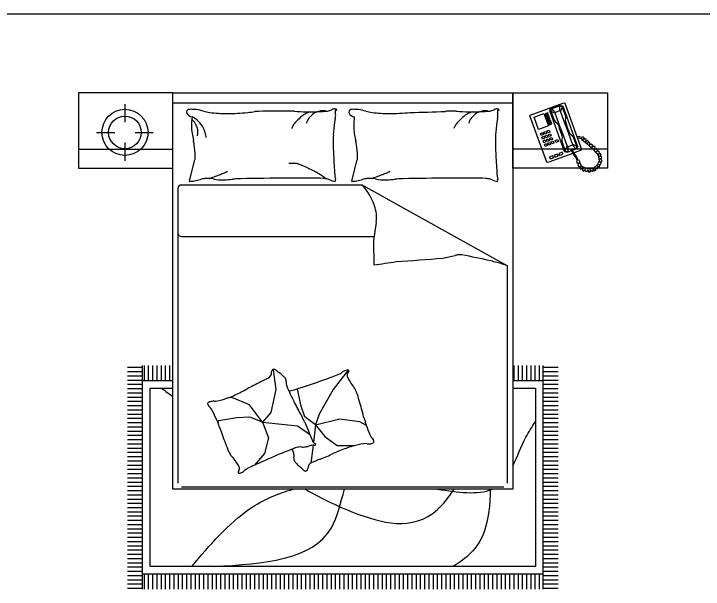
# Model space of a CAD drawing. Header units: millimetres. Extents: x 1787 to 68324, y 1435 to 30835.
# Drawn here: x 13195 to 16845, y 9828 to 12876 of the extents above; entities that cross this region are included whole.
import ezdxf

# ---------------------------------------------------------------- set-up
doc = ezdxf.new("R2010")
doc.units = ezdxf.units.MM
doc.layers.add('www.cad-blocks.net', color=7, linetype='Continuous')
doc.styles.add('DIM_FONT', font='SIMPLEX.shx', dxfattribs={"width": 0.8})

# ---------------------------------------------------------------- blocks, each defined once
blk = doc.blocks.new('A$C4F634EDD')
for p, q in [((0, 2.6295), (0, 2.2295)), ((0.5, 2.6295), (0, 2.6295)), ((0.5, 2.6295), (2.3, 2.6295)), ((0.5, 0.5295), (0.5, 2.6295)), ((0.5, 2.2295), (0.5, 2.6295)), ((2.3, 2.6295), (2.3, 0.5295)), ((2.3, 2.6295), (2.8, 2.6295)), ((2.3, 2.2295), (2.3, 2.6295)), ((2.8, 2.6295), (2.8, 2.2295)), ((0.2457, 2.5697), (0.2457, 2.4733)), ((0.5, 2.5771), (2.3, 2.5771)), ((2.392, 2.5115), (2.5692, 2.5765)), ((2.4985, 2.5445), (2.5516, 2.564)), ((2.5062, 2.5454), (2.5487, 2.561)), ((2.5483, 2.5347), (2.5487, 2.561)), ((2.5487, 2.561), (2.5571, 2.56)), ((2.5516, 2.564), (2.5637, 2.5584)), ((2.5571, 2.56), (2.5615, 2.5536)), ((2.5637, 2.5584), (2.6418, 2.3458)), ((2.5692, 2.5765), (2.574, 2.5743)), ((2.574, 2.5743), (2.6638, 2.3298)), ((2.412, 2.5007), (2.4634, 2.5196)), ((2.4634, 2.5196), (2.4875, 2.454)), ((2.4842, 2.5232), (2.47, 2.518)), ((2.4862, 2.5179), (2.4842, 2.5232)), ((2.4946, 2.5331), (2.4985, 2.5445)), ((2.5734, 2.3187), (2.4946, 2.5331)), ((2.5062, 2.5454), (2.5004, 2.5392)), ((2.5004, 2.5392), (2.5013, 2.5315)), ((2.5013, 2.5315), (2.5188, 2.4836)), ((2.5013, 2.5315), (2.5231, 2.5214)), ((2.5235, 2.5256), (2.5062, 2.5454)), ((2.5231, 2.5214), (2.5235, 2.5256)), ((2.5523, 2.4417), (2.5231, 2.5214)), ((2.5483, 2.5347), (2.5235, 2.5256)), ((2.5514, 2.5318), (2.5483, 2.5347)), ((2.5615, 2.5536), (2.5514, 2.5318)), ((2.5807, 2.4521), (2.5514, 2.5318)), ((2.5615, 2.5536), (2.5791, 2.5058)), ((2.3898, 2.5066), (2.392, 2.5115)), ((2.4795, 2.2621), (2.3898, 2.5066)), ((2.4361, 2.4352), (2.412, 2.5007)), ((2.47, 2.518), (2.472, 2.5127)), ((2.472, 2.5127), (2.4862, 2.5179)), ((2.4881, 2.5126), (2.4739, 2.5074)), ((2.4739, 2.5074), (2.4759, 2.502)), ((2.4759, 2.502), (2.4901, 2.5073)), ((2.492, 2.5019), (2.4778, 2.4967)), ((2.4778, 2.4967), (2.4798, 2.4914)), ((2.4798, 2.4914), (2.494, 2.4966)), ((2.4959, 2.4913), (2.4817, 2.4861)), ((2.4817, 2.4861), (2.4837, 2.4808)), ((2.4837, 2.4808), (2.4979, 2.486)), ((2.4901, 2.5073), (2.4881, 2.5126)), ((2.494, 2.4966), (2.492, 2.5019)), ((2.4979, 2.486), (2.4959, 2.4913)), ((2.5188, 2.4836), (2.5256, 2.4761)), ((2.5788, 2.4956), (2.5767, 2.4848)), ((2.5767, 2.4848), (2.5795, 2.4717)), ((2.5791, 2.5058), (2.5788, 2.4956)), ((2.4875, 2.454), (2.4361, 2.4352)), ((2.4998, 2.4807), (2.4856, 2.4755)), ((2.4856, 2.4755), (2.4876, 2.4702)), ((2.4876, 2.4702), (2.5018, 2.4754)), ((2.5037, 2.47), (2.4895, 2.4648)), ((2.4895, 2.4648), (2.4915, 2.4595)), ((2.4915, 2.4595), (2.5057, 2.4647)), ((2.5018, 2.4754), (2.4998, 2.4807)), ((2.5057, 2.4647), (2.5037, 2.47)), ((2.5256, 2.4761), (2.5342, 2.4692)), ((2.5342, 2.4692), (2.5405, 2.4574)), ((2.5405, 2.4574), (2.547, 2.4397)), ((2.5795, 2.4717), (2.586, 2.454)), ((2.5807, 2.4521), (2.6158, 2.3564)), ((2.5984, 2.4204), (2.586, 2.454)), ((0.0957, 2.4197), (0.192, 2.4197)), ((0.2994, 2.4197), (0.3957, 2.4197)), ((2.4457, 2.4146), (2.4563, 2.4185)), ((2.4496, 2.4039), (2.4457, 2.4146)), ((2.4563, 2.4185), (2.4602, 2.4078)), ((2.4634, 2.4211), (2.474, 2.425)), ((2.4673, 2.4104), (2.4634, 2.4211)), ((2.4779, 2.4143), (2.4673, 2.4104)), ((2.474, 2.425), (2.4779, 2.4143)), ((2.4811, 2.4276), (2.4917, 2.4315)), ((2.485, 2.4169), (2.4811, 2.4276)), ((2.4956, 2.4208), (2.485, 2.4169)), ((2.4883, 2.4081), (2.4989, 2.412)), ((2.4917, 2.4315), (2.4956, 2.4208)), ((2.4989, 2.412), (2.5028, 2.4014)), ((2.5594, 2.4061), (2.547, 2.4397)), ((2.5523, 2.4417), (2.5875, 2.346)), ((2.6047, 2.4086), (2.5984, 2.4204)), ((2.4602, 2.4078), (2.4496, 2.4039)), ((2.4528, 2.3951), (2.4635, 2.399)), ((2.4567, 2.3844), (2.4528, 2.3951)), ((2.4674, 2.3883), (2.4567, 2.3844)), ((2.46, 2.3756), (2.4706, 2.3795)), ((2.4639, 2.365), (2.46, 2.3756)), ((2.4635, 2.399), (2.4674, 2.3883)), ((2.4706, 2.4016), (2.4812, 2.4055)), ((2.4745, 2.3909), (2.4706, 2.4016)), ((2.4706, 2.3795), (2.4745, 2.3689)), ((2.4851, 2.3949), (2.4745, 2.3909)), ((2.4777, 2.3821), (2.4883, 2.386)), ((2.4816, 2.3715), (2.4777, 2.3821)), ((2.4812, 2.4055), (2.4851, 2.3949)), ((2.4922, 2.3754), (2.4816, 2.3715)), ((2.4922, 2.3975), (2.4883, 2.4081)), ((2.4883, 2.386), (2.4922, 2.3754)), ((2.5028, 2.4014), (2.4922, 2.3975)), ((2.4954, 2.3886), (2.5061, 2.3925)), ((2.4993, 2.378), (2.4954, 2.3886)), ((2.51, 2.3819), (2.4993, 2.378)), ((2.5026, 2.3691), (2.5132, 2.373)), ((2.5061, 2.3925), (2.51, 2.3819)), ((2.5132, 2.373), (2.5171, 2.3624)), ((2.5238, 2.3769), (2.538, 2.3821)), ((2.5277, 2.3663), (2.5238, 2.3769)), ((2.538, 2.3821), (2.5419, 2.3715)), ((2.5622, 2.393), (2.5594, 2.4061)), ((2.5598, 2.372), (2.5601, 2.3822)), ((2.5601, 2.3822), (2.5622, 2.393)), ((2.6133, 2.4017), (2.6047, 2.4086)), ((2.6201, 2.3941), (2.6133, 2.4017)), ((2.6376, 2.3463), (2.6201, 2.3941)), ((2.6499, 2.3979), (2.6397, 2.3953)), ((2.6417, 2.39), (2.6488, 2.391)), ((2.6488, 2.391), (2.6538, 2.3895)), ((2.6551, 2.397), (2.6499, 2.3979)), ((2.6538, 2.3895), (2.6596, 2.388)), ((2.6627, 2.392), (2.6551, 2.397)), ((2.6596, 2.388), (2.6626, 2.3867)), ((2.6626, 2.3867), (2.6662, 2.388)), ((2.6692, 2.394), (2.6627, 2.392)), ((2.6662, 2.388), (2.6632, 2.3828)), ((2.6632, 2.3828), (2.6736, 2.3744)), ((2.6736, 2.3944), (2.6692, 2.394)), ((2.6765, 2.391), (2.6736, 2.3944)), ((2.6736, 2.3744), (2.6922, 2.3593)), ((2.6742, 2.3795), (2.6765, 2.391)), ((2.6824, 2.3858), (2.6742, 2.3795)), ((2.6873, 2.3815), (2.6824, 2.3858)), ((2.6853, 2.369), (2.6873, 2.3815)), ((2.6946, 2.376), (2.6853, 2.369)), ((2.6995, 2.3713), (2.6946, 2.376)), ((0.2457, 2.366), (0.2457, 2.2697)), ((2.4745, 2.3689), (2.4639, 2.365)), ((2.4672, 2.3561), (2.4778, 2.36)), ((2.4711, 2.3455), (2.4672, 2.3561)), ((2.4817, 2.3494), (2.4711, 2.3455)), ((2.4778, 2.36), (2.4817, 2.3494)), ((2.4849, 2.3626), (2.4955, 2.3665)), ((2.4888, 2.352), (2.4849, 2.3626)), ((2.4994, 2.3559), (2.4888, 2.352)), ((2.4955, 2.3665), (2.4994, 2.3559)), ((2.5065, 2.3585), (2.5026, 2.3691)), ((2.5171, 2.3624), (2.5065, 2.3585)), ((2.5419, 2.3715), (2.5277, 2.3663)), ((2.5774, 2.3242), (2.5598, 2.372)), ((2.5774, 2.3242), (2.5875, 2.346)), ((2.5875, 2.346), (2.5905, 2.3431)), ((2.5905, 2.3431), (2.5901, 2.3168)), ((2.6154, 2.3522), (2.5905, 2.3431)), ((2.6158, 2.3564), (2.6154, 2.3522)), ((2.6154, 2.3522), (2.6327, 2.3324)), ((2.6376, 2.3463), (2.6158, 2.3564)), ((2.6327, 2.3324), (2.6385, 2.3386)), ((2.6418, 2.3458), (2.6369, 2.332)), ((2.6385, 2.3386), (2.6376, 2.3463)), ((2.6922, 2.3593), (2.7051, 2.3473)), ((2.695, 2.3603), (2.6995, 2.3713)), ((2.7031, 2.3682), (2.695, 2.3603)), ((2.7096, 2.3616), (2.7031, 2.3682)), ((2.7051, 2.3473), (2.7079, 2.3475)), ((2.7062, 2.351), (2.7096, 2.3616)), ((2.7147, 2.3578), (2.7062, 2.351)), ((2.7079, 2.3475), (2.7079, 2.3443)), ((2.7079, 2.3443), (2.727, 2.3277)), ((2.7214, 2.3517), (2.7147, 2.3578)), ((2.7196, 2.34), (2.7214, 2.3517)), ((2.7286, 2.3466), (2.7196, 2.34)), ((2.7346, 2.3423), (2.7286, 2.3466)), ((2.732, 2.3295), (2.7346, 2.3423)), ((0, 2.3301), (0.5, 2.3301)), ((2.8, 2.3301), (2.3, 2.3301)), ((2.6172, 2.3086), (2.4844, 2.2599)), ((2.5362, 2.305), (2.5185, 2.2985)), ((2.5401, 2.2944), (2.5362, 2.305)), ((2.561, 2.3141), (2.5433, 2.3076)), ((2.5433, 2.3076), (2.5472, 2.297)), ((2.5472, 2.297), (2.5649, 2.3035)), ((2.5649, 2.3035), (2.561, 2.3141)), ((2.5855, 2.3131), (2.5734, 2.3187)), ((2.5818, 2.3178), (2.5774, 2.3242)), ((2.5901, 2.3168), (2.5818, 2.3178)), ((2.6104, 2.3222), (2.5855, 2.3131)), ((2.5901, 2.3168), (2.6097, 2.324)), ((2.613, 2.3312), (2.6077, 2.3293)), ((2.6077, 2.3293), (2.6135, 2.3141)), ((2.6192, 2.3174), (2.613, 2.3312)), ((2.6135, 2.3141), (2.6244, 2.2977)), ((2.6153, 2.3261), (2.6327, 2.3324)), ((2.6369, 2.332), (2.6161, 2.3243)), ((2.626, 2.3069), (2.6192, 2.3174)), ((2.6616, 2.3249), (2.6234, 2.3109)), ((2.6365, 2.2916), (2.626, 2.3069)), ((2.6638, 2.3298), (2.6616, 2.3249)), ((2.727, 2.3277), (2.7512, 2.2983)), ((2.7423, 2.3345), (2.732, 2.3295)), ((2.7406, 2.3172), (2.7495, 2.325)), ((2.7519, 2.3218), (2.7406, 2.3172)), ((2.7495, 2.325), (2.7423, 2.3345)), ((2.7575, 2.3144), (2.7519, 2.3218)), ((2.7526, 2.3045), (2.7575, 2.3144)), ((2.7622, 2.308), (2.7526, 2.3045)), ((2.7574, 2.2924), (2.7673, 2.2997)), ((2.7673, 2.2997), (2.7622, 2.308)), ((0.5953, 2.1912), (0.616, 2.2738)), ((1.4546, 2.1912), (1.4752, 2.2738)), ((2.5114, 2.2959), (2.4936, 2.2894)), ((2.4936, 2.2894), (2.4976, 2.2788)), ((2.4976, 2.2788), (2.5153, 2.2853)), ((2.5153, 2.2853), (2.5114, 2.2959)), ((2.5185, 2.2985), (2.5224, 2.2879)), ((2.5224, 2.2879), (2.5401, 2.2944)), ((2.6244, 2.2977), (2.6349, 2.2825)), ((2.6349, 2.2825), (2.638, 2.273)), ((2.6407, 2.2834), (2.6365, 2.2916)), ((2.6399, 2.2712), (2.6374, 2.2659)), ((2.6374, 2.2659), (2.6398, 2.257)), ((2.638, 2.273), (2.6399, 2.2712)), ((2.6438, 2.2739), (2.6407, 2.2834)), ((2.6519, 2.2716), (2.6438, 2.2739)), ((2.6535, 2.2628), (2.6519, 2.2716)), ((2.756, 2.2695), (2.7459, 2.2483)), ((2.7512, 2.2983), (2.756, 2.2695)), ((2.7687, 2.2905), (2.7574, 2.2924)), ((2.7587, 2.279), (2.7699, 2.2828)), ((2.7708, 2.2725), (2.7587, 2.279)), ((2.759, 2.2637), (2.7706, 2.2643)), ((2.7676, 2.2559), (2.759, 2.2637)), ((2.7699, 2.2828), (2.7687, 2.2905)), ((2.7706, 2.2643), (2.7708, 2.2725)), ((0, 2.2295), (0.5, 2.2295)), ((2.8, 2.2295), (2.3, 2.2295)), ((2.4844, 2.2599), (2.4795, 2.2621)), ((2.6398, 2.257), (2.6509, 2.259)), ((2.6509, 2.259), (2.6431, 2.2492)), ((2.6431, 2.2492), (2.6473, 2.2398)), ((2.6473, 2.2398), (2.6592, 2.2429)), ((2.6592, 2.2429), (2.6521, 2.2314)), ((2.6521, 2.2314), (2.6598, 2.2248)), ((2.6636, 2.2409), (2.6535, 2.2628)), ((2.6598, 2.2248), (2.6697, 2.2309)), ((2.6836, 2.2287), (2.6636, 2.2409)), ((2.6697, 2.2309), (2.6684, 2.219)), ((2.7063, 2.2256), (2.6836, 2.2287)), ((2.7284, 2.2317), (2.7063, 2.2256)), ((2.7459, 2.2483), (2.7284, 2.2317)), ((2.7386, 2.2208), (2.7354, 2.2306)), ((2.7354, 2.2306), (2.7462, 2.2264)), ((2.7509, 2.2314), (2.7459, 2.2418)), ((2.7459, 2.2418), (2.7568, 2.2352)), ((2.7462, 2.2264), (2.7509, 2.2314)), ((2.7529, 2.2505), (2.7645, 2.2498)), ((2.7607, 2.2424), (2.7529, 2.2505)), ((2.7568, 2.2352), (2.7607, 2.2424)), ((2.7645, 2.2498), (2.7676, 2.2559)), ((0.5878, 2.1612), (0.5953, 2.1912)), ((1.4471, 2.1612), (1.4546, 2.1912)), ((2.6684, 2.219), (2.6761, 2.2145)), ((2.6761, 2.2145), (2.6821, 2.2237)), ((2.6821, 2.2237), (2.6843, 2.2135)), ((2.6843, 2.2135), (2.6927, 2.2117)), ((2.6927, 2.2117), (2.6986, 2.222)), ((2.6986, 2.222), (2.7019, 2.2098)), ((2.7019, 2.2098), (2.7102, 2.2104)), ((2.7102, 2.2104), (2.7113, 2.2218)), ((2.7113, 2.2218), (2.7192, 2.2137)), ((2.7192, 2.2137), (2.7255, 2.2152)), ((2.7255, 2.2152), (2.7242, 2.2265)), ((2.7242, 2.2265), (2.7324, 2.2165)), ((2.7324, 2.2165), (2.7386, 2.2208)), ((0.5258, 2.121), (0.5258, 0.5617)), ((1.5035, 2.141), (0.5458, 2.141)), ((1.5035, 2.141), (2.2716, 1.7136)), ((1.576, 1.9433), (1.5624, 1.8479)), ((0.5458, 1.8684), (1.5653, 1.8684)), ((1.5624, 1.8479), (1.5641, 1.7178)), ((2.2716, 0.5617), (2.2716, 1.7136)), ((0.2586, 1.1753), (0.3386, 1.1753)), ((0.3386, 0), (0.3386, 1.1852)), ((0.3486, 1.1052), (0.3486, 1.1852)), ((0.3711, 1.1052), (0.3711, 1.1852)), ((0.3936, 1.1052), (0.3936, 1.1852)), ((0.4161, 1.1052), (0.4161, 1.1852)), ((0.4386, 1.1052), (0.4386, 1.1852)), ((0.4611, 1.1052), (0.4611, 1.1852)), ((0.4836, 1.1052), (0.4836, 1.1852)), ((2.3061, 1.1052), (2.3061, 1.1852)), ((2.3286, 1.1052), (2.3286, 1.1852)), ((2.3511, 1.1052), (2.3511, 1.1852)), ((2.3736, 1.1052), (2.3736, 1.1852)), ((2.3961, 1.1052), (2.3961, 1.1852)), ((2.4186, 1.1052), (2.4186, 1.1852)), ((2.4411, 1.1052), (2.4411, 1.1852)), ((2.4588, 1.1852), (2.4588, 0)), ((2.4588, 1.1753), (2.5388, 1.1753)), ((0.2586, 1.1528), (0.3386, 1.1528)), ((1.031, 1.1612), (1.0448, 1.0581)), ((1.4276, 1.1611), (1.3484, 1.0571)), ((2.4588, 1.1528), (2.5388, 1.1528)), ((0.2586, 1.1303), (0.3386, 1.1303)), ((0.2586, 1.1078), (0.3386, 1.1078)), ((0.3386, 1.1052), (0.5, 1.1052)), ((2.3, 1.1052), (2.4588, 1.1052)), ((2.4588, 1.1303), (2.5388, 1.1303)), ((2.4588, 1.1078), (2.5388, 1.1078)), ((0.2586, 1.0853), (0.3386, 1.0853)), ((0.2586, 1.0628), (0.3386, 1.0628)), ((0.3786, 1.0652), (0.5, 1.0652)), ((0.3786, 0.12), (0.3786, 1.0652)), ((1.1784, 0.9702), (1.1586, 1.0591)), ((2.3, 1.0652), (2.4188, 1.0652)), ((2.4188, 1.0652), (2.4188, 0.12)), ((2.4588, 1.0853), (2.5388, 1.0853)), ((2.4588, 1.0628), (2.5388, 1.0628)), ((0.2586, 1.0403), (0.3386, 1.0403)), ((1.0448, 1.0581), (1.019, 0.936)), ((1.3484, 1.0571), (1.2733, 0.9268)), ((2.4588, 1.0403), (2.5388, 1.0403)), ((0.2586, 1.0178), (0.3386, 1.0178)), ((0.2586, 0.9953), (0.3386, 0.9953)), ((0.8108, 1.0151), (0.7868, 1.0117)), ((0.9054, 0.9773), (0.8108, 1.0151)), ((2.4588, 1.0178), (2.5388, 1.0178)), ((2.4588, 0.9953), (2.5388, 0.9953)), ((0.2586, 0.9728), (0.3386, 0.9728)), ((0.2586, 0.9503), (0.3386, 0.9503)), ((0.9743, 0.8845), (0.9054, 0.9773)), ((1.1982, 0.9129), (1.1784, 0.9702)), ((2.4588, 0.9728), (2.5388, 0.9728)), ((2.4588, 0.9503), (2.5388, 0.9503)), ((0.2586, 0.9278), (0.3386, 0.9278)), ((1.019, 0.936), (0.9743, 0.8845)), ((1.2555, 0.8715), (1.1982, 0.9129)), ((1.2733, 0.9268), (1.2555, 0.8715)), ((2.4588, 0.9278), (2.5388, 0.9278)), ((0.2586, 0.9053), (0.3386, 0.9053)), ((0.2586, 0.8828), (0.3386, 0.8828)), ((0.7403, 0.8913), (0.737, 0.8849)), ((0.8384, 0.9085), (0.7403, 0.8913)), ((0.9072, 0.912), (0.8384, 0.9085)), ((0.9743, 0.8845), (0.9072, 0.912)), ((0.9743, 0.8845), (1.0052, 0.802)), ((0.9743, 0.8845), (1.16, 0.8656)), ((1.1973, 0.8853), (1.2203, 0.829)), ((1.2555, 0.8715), (1.384, 0.9031)), ((1.384, 0.9031), (1.4868, 0.8892)), ((1.4868, 0.8892), (1.5228, 0.8692)), ((2.4588, 0.9053), (2.5388, 0.9053)), ((2.4588, 0.8828), (2.5388, 0.8828)), ((0.2586, 0.8603), (0.3386, 0.8603)), ((1.16, 0.8656), (1.2099, 0.8295)), ((1.2555, 0.8715), (1.2437, 0.7773)), ((1.2555, 0.8715), (1.3049, 0.8082)), ((2.4588, 0.8603), (2.5388, 0.8603)), ((0.2586, 0.8378), (0.3386, 0.8378)), ((0.2586, 0.8153), (0.3386, 0.8153)), ((1.2099, 0.8295), (1.222, 0.8209)), ((1.2203, 0.829), (1.2381, 0.7855)), ((1.3049, 0.8082), (1.3701, 0.7608)), ((2.4588, 0.8378), (2.5388, 0.8378)), ((2.4588, 0.8153), (2.5388, 0.8153)), ((0.2586, 0.7928), (0.3386, 0.7928)), ((0.2586, 0.7703), (0.3386, 0.7703)), ((1.0052, 0.802), (0.9846, 0.7194)), ((2.4588, 0.7928), (2.5388, 0.7928)), ((2.4588, 0.7703), (2.5388, 0.7703)), ((0.2586, 0.7478), (0.3386, 0.7478)), ((1.2419, 0.7626), (1.23, 0.668)), ((1.3701, 0.7608), (1.463, 0.7608)), ((2.4588, 0.7478), (2.5388, 0.7478)), ((0.2586, 0.7253), (0.3386, 0.7253)), ((0.2586, 0.7028), (0.3386, 0.7028)), ((0.9846, 0.7194), (0.931, 0.6569)), ((2.4588, 0.7253), (2.5388, 0.7253)), ((2.4588, 0.7028), (2.5388, 0.7028)), ((0.2586, 0.6803), (0.3386, 0.6803)), ((0.2586, 0.6578), (0.3386, 0.6578)), ((2.4588, 0.6803), (2.5388, 0.6803)), ((2.4588, 0.6578), (2.5388, 0.6578)), ((0.2586, 0.6353), (0.3386, 0.6353)), ((2.4588, 0.6353), (2.5388, 0.6353)), ((0.2586, 0.6128), (0.3386, 0.6128)), ((0.2586, 0.5903), (0.3386, 0.5903)), ((2.4588, 0.6128), (2.5388, 0.6128)), ((2.4588, 0.5903), (2.5388, 0.5903)), ((0.2586, 0.5678), (0.3386, 0.5678)), ((2.4588, 0.5678), (2.5388, 0.5678)), ((0.2586, 0.5453), (0.3386, 0.5453)), ((0.2586, 0.5228), (0.3386, 0.5228)), ((2.3, 0.5295), (0.5, 0.5295)), ((0.5458, 0.5417), (2.2516, 0.5417)), ((2.4588, 0.5453), (2.5388, 0.5453)), ((2.4588, 0.5228), (2.5388, 0.5228)), ((0.2586, 0.5003), (0.3386, 0.5003)), ((0.2586, 0.4778), (0.3386, 0.4778)), ((2.4588, 0.5003), (2.5388, 0.5003)), ((2.4588, 0.4778), (2.5388, 0.4778)), ((0.2586, 0.4553), (0.3386, 0.4553)), ((2.4588, 0.4553), (2.5388, 0.4553)), ((0.2586, 0.4328), (0.3386, 0.4328)), ((0.2586, 0.4103), (0.3386, 0.4103)), ((2.4588, 0.4328), (2.5388, 0.4328)), ((2.4588, 0.4103), (2.5388, 0.4103)), ((0.2586, 0.3878), (0.3386, 0.3878)), ((0.2586, 0.3653), (0.3386, 0.3653)), ((2.4588, 0.3878), (2.5388, 0.3878)), ((2.4588, 0.3653), (2.5388, 0.3653)), ((0.2586, 0.3428), (0.3386, 0.3428)), ((2.4588, 0.3428), (2.5388, 0.3428)), ((0.2586, 0.3203), (0.3386, 0.3203)), ((0.2586, 0.2978), (0.3386, 0.2978)), ((2.4588, 0.3203), (2.5388, 0.3203)), ((2.4588, 0.2978), (2.5388, 0.2978)), ((0.2586, 0.2753), (0.3386, 0.2753)), ((2.4588, 0.2753), (2.5388, 0.2753)), ((0.2586, 0.2528), (0.3386, 0.2528)), ((0.2586, 0.2303), (0.3386, 0.2303)), ((2.4588, 0.2528), (2.5388, 0.2528)), ((2.4588, 0.2303), (2.5388, 0.2303)), ((0.2586, 0.2078), (0.3386, 0.2078)), ((0.2586, 0.1853), (0.3386, 0.1853)), ((2.4588, 0.2078), (2.5388, 0.2078)), ((2.4588, 0.1853), (2.5388, 0.1853)), ((0.2586, 0.1628), (0.3386, 0.1628)), ((2.4588, 0.1628), (2.5388, 0.1628)), ((0.2586, 0.1403), (0.3386, 0.1403)), ((0.2586, 0.1178), (0.3386, 0.1178)), ((2.4188, 0.12), (0.3786, 0.12)), ((2.4588, 0.1403), (2.5388, 0.1403)), ((2.4588, 0.1178), (2.5388, 0.1178)), ((0.2586, 0.0953), (0.3386, 0.0953)), ((2.4588, 0.08), (0.3386, 0.08)), ((0.3486, 0), (0.3486, 0.08)), ((0.3711, 0), (0.3711, 0.08)), ((0.3936, 0), (0.3936, 0.08)), ((0.4161, 0), (0.4161, 0.08)), ((0.4386, 0), (0.4386, 0.08)), ((0.4611, 0), (0.4611, 0.08)), ((0.4836, 0), (0.4836, 0.08)), ((0.5061, 0), (0.5061, 0.08)), ((0.5286, 0), (0.5286, 0.08)), ((0.5511, 0), (0.5511, 0.08)), ((0.5736, 0), (0.5736, 0.08)), ((0.5961, 0), (0.5961, 0.08)), ((0.6186, 0), (0.6186, 0.08)), ((0.6411, 0), (0.6411, 0.08)), ((0.6636, 0), (0.6636, 0.08)), ((0.6861, 0), (0.6861, 0.08)), ((0.7086, 0), (0.7086, 0.08)), ((0.7311, 0), (0.7311, 0.08)), ((0.7536, 0), (0.7536, 0.08)), ((0.7761, 0), (0.7761, 0.08)), ((0.7986, 0), (0.7986, 0.08)), ((0.8211, 0), (0.8211, 0.08)), ((0.8436, 0), (0.8436, 0.08)), ((0.8661, 0), (0.8661, 0.08)), ((0.8886, 0), (0.8886, 0.08)), ((0.9111, 0), (0.9111, 0.08)), ((0.9336, 0), (0.9336, 0.08)), ((0.9561, 0), (0.9561, 0.08)), ((0.9786, 0), (0.9786, 0.08)), ((1.0011, 0), (1.0011, 0.08)), ((1.0236, 0), (1.0236, 0.08)), ((1.0461, 0), (1.0461, 0.08)), ((1.0686, 0), (1.0686, 0.08)), ((1.0911, 0), (1.0911, 0.08)), ((1.1136, 0), (1.1136, 0.08)), ((1.1361, 0), (1.1361, 0.08)), ((1.1586, 0), (1.1586, 0.08)), ((1.1811, 0), (1.1811, 0.08)), ((1.2036, 0), (1.2036, 0.08)), ((1.2261, 0), (1.2261, 0.08)), ((1.2486, 0), (1.2486, 0.08)), ((1.2711, 0), (1.2711, 0.08)), ((1.2936, 0), (1.2936, 0.08)), ((1.3161, 0), (1.3161, 0.08)), ((1.3386, 0), (1.3386, 0.08)), ((1.3611, 0), (1.3611, 0.08)), ((1.3836, 0), (1.3836, 0.08)), ((1.4061, 0), (1.4061, 0.08)), ((1.4286, 0), (1.4286, 0.08)), ((1.4511, 0), (1.4511, 0.08)), ((1.4736, 0), (1.4736, 0.08)), ((1.4961, 0), (1.4961, 0.08)), ((1.5186, 0), (1.5186, 0.08)), ((1.5411, 0), (1.5411, 0.08)), ((1.5636, 0), (1.5636, 0.08)), ((1.5861, 0), (1.5861, 0.08)), ((1.6086, 0), (1.6086, 0.08)), ((1.6311, 0), (1.6311, 0.08)), ((1.6536, 0), (1.6536, 0.08)), ((1.6761, 0), (1.6761, 0.08)), ((1.6986, 0), (1.6986, 0.08)), ((1.7211, 0), (1.7211, 0.08)), ((1.7436, 0), (1.7436, 0.08)), ((1.7661, 0), (1.7661, 0.08)), ((1.7886, 0), (1.7886, 0.08)), ((1.8111, 0), (1.8111, 0.08)), ((1.8336, 0), (1.8336, 0.08)), ((1.8561, 0), (1.8561, 0.08)), ((1.8786, 0), (1.8786, 0.08)), ((1.9011, 0), (1.9011, 0.08)), ((1.9236, 0), (1.9236, 0.08)), ((1.9461, 0), (1.9461, 0.08)), ((1.9686, 0), (1.9686, 0.08)), ((1.9911, 0), (1.9911, 0.08)), ((2.0136, 0), (2.0136, 0.08)), ((2.0361, 0), (2.0361, 0.08)), ((2.0586, 0), (2.0586, 0.08)), ((2.0811, 0), (2.0811, 0.08)), ((2.1036, 0), (2.1036, 0.08)), ((2.1261, 0), (2.1261, 0.08)), ((2.1486, 0), (2.1486, 0.08)), ((2.1711, 0), (2.1711, 0.08)), ((2.1936, 0), (2.1936, 0.08)), ((2.2161, 0), (2.2161, 0.08)), ((2.2386, 0), (2.2386, 0.08)), ((2.2611, 0), (2.2611, 0.08)), ((2.2836, 0), (2.2836, 0.08)), ((2.3061, 0), (2.3061, 0.08)), ((2.3286, 0), (2.3286, 0.08)), ((2.3511, 0), (2.3511, 0.08)), ((2.3736, 0), (2.3736, 0.08)), ((2.3961, 0), (2.3961, 0.08)), ((2.4186, 0), (2.4186, 0.08)), ((2.4411, 0), (2.4411, 0.08)), ((2.4588, 0.0953), (2.5388, 0.0953)), ((0.2586, 0.0728), (0.3386, 0.0728)), ((0.2586, 0.0503), (0.3386, 0.0503)), ((2.4588, 0.0728), (2.5388, 0.0728)), ((2.4588, 0.0503), (2.5388, 0.0503)), ((0.2586, 0.0278), (0.3386, 0.0278)), ((0.2586, 0.0053), (0.3386, 0.0053)), ((2.4588, 0.0278), (2.5388, 0.0278)), ((2.4588, 0.0053), (2.5388, 0.0053))]:
    blk.add_line(p, q)
for radius in [0.1222, 0.0865]:
    blk.add_circle((0.2457, 2.4197), radius)
for centre, radius, start, end in [((0.5848, 2.5274), 0.0131, 101.2724, 206.5805), ((0.6036, 2.5368), 0.0342, 206.5805, 265.5998), ((0.5999, 2.4516), 0.0904, 90, 101.2724), ((0.5999, 2.3808), 0.1611, 81.5628, 90), ((0.5788, 2.2388), 0.3048, 74.256, 81.5628), ((0.7272, 2.7653), 0.2422, 254.256, 262.4531), ((0.7851, 3.2019), 0.6827, 262.4531, 270), ((0.7851, 3.5682), 1.049, 270, 276.0867), ((0.8402, 3.0514), 0.5293, 276.0867, 280.1899), ((1.1602, -8.1346), 10.6675, 90.30153, 91.21582), ((1.1169, 2.2433), 0.2897, 85.1982, 92.5386), ((1.2142, 3.4021), 0.8732, 265.1982, 269.4243), ((1.3082, 2.3102), 0.234, 110.8603, 117.2396), ((1.2204, 4.0232), 1.4943, 269.4243, 271.9079), ((1.2995, 2.4357), 0.0992, 105.9352, 126.0864), ((1.2429, 3.3501), 0.8208, 271.9079, 275.2592), ((1.2995, 2.4357), 0.0992, 85.7841, 105.9352), ((1.3132, 2.5864), 0.0539, 275.2592, 300.6513), ((1.3554, 2.5152), 0.0289, 85.6975, 120.6513), ((1.3556, 2.519), 0.0251, 68.2117, 85.6975), ((1.3739, 2.5288), 0.0156, 158.0096, 201.421), ((1.3634, 2.533), 0.00428, 78.1069, 158.0096), ((1.3288, 2.5111), 0.0328, 351.8665, 21.421), ((1.3647, 2.5395), 0.00232, 258.1069, 19.564), ((1.3637, 2.5391), 0.00342, 19.564, 68.2117), ((1.444, 2.5274), 0.0131, 101.2724, 206.5805), ((1.4628, 2.5368), 0.0342, 206.5805, 265.5998), ((1.4591, 2.4516), 0.0904, 90, 101.2724), ((1.4591, 2.3808), 0.1611, 81.5628, 90), ((1.438, 2.2388), 0.3048, 74.256, 81.5628), ((1.5865, 2.7653), 0.2422, 254.256, 262.4531), ((1.6443, 3.2019), 0.6827, 262.4531, 270), ((1.6443, 3.5682), 1.049, 270, 276.0867), ((1.4785, 15.4878), 12.9656, 271.22425, 272.05324), ((1.97, 2.3805), 0.1524, 92.5386, 100.1899), ((1.9761, 2.2433), 0.2897, 85.1982, 92.5386), ((2.0734, 3.4021), 0.8732, 265.1982, 269.4243), ((2.1674, 2.3102), 0.234, 110.8603, 117.2396), ((2.0797, 4.0232), 1.4943, 269.4243, 271.9079), ((2.1588, 2.4357), 0.0992, 105.9352, 126.0864), ((2.1021, 3.3501), 0.8208, 271.9079, 275.2592), ((2.1588, 2.4357), 0.0992, 85.7841, 105.9352), ((2.1724, 2.5864), 0.0539, 275.2592, 300.6513), ((2.2146, 2.5152), 0.0289, 85.6975, 120.6513), ((2.2149, 2.519), 0.0251, 68.2117, 85.6975), ((2.2331, 2.5288), 0.0156, 158.0096, 201.421), ((2.2226, 2.533), 0.00428, 78.1069, 158.0096), ((2.1881, 2.5111), 0.0328, 351.8665, 21.421), ((2.224, 2.5395), 0.00232, 258.1069, 19.564), ((2.2229, 2.5391), 0.00342, 19.564, 68.2117), ((1.0898, 2.4496), 0.4918, 173.7676, 180), ((0.5462, 2.4142), 0.0899, 41.4429, 53.7359), ((0.5368, 2.3783), 0.1399, 45.0976, 62.7964), ((1.3165, 2.3233), 0.2252, 133.8115, 140.9651), ((1.4317, 2.2032), 0.3916, 128.3886, 133.8115), ((1.2362, 2.45), 0.0768, 117.2396, 128.3886), ((1.2995, 2.4357), 0.0992, 143.8234, 161.5603), ((1.2995, 2.4357), 0.0992, 126.0864, 143.8234), ((1.5522, 2.448), 0.1983, 167.8905, 172.3191), ((1.1177, 2.5413), 0.246, 347.8905, 351.8665), ((1.949, 2.4496), 0.4918, 173.7676, 180), ((2.1757, 2.3233), 0.2252, 133.8115, 140.9651), ((2.291, 2.2032), 0.3916, 128.3886, 133.8115), ((2.0954, 2.45), 0.0768, 117.2396, 128.3886), ((2.1588, 2.4357), 0.0992, 143.8234, 161.5603), ((2.1588, 2.4357), 0.0992, 126.0864, 143.8234), ((2.4114, 2.448), 0.1983, 167.8905, 172.3191), ((1.977, 2.5413), 0.246, 347.8905, 351.8665), ((0.8019, 2.4496), 0.204, 180, 189.6844), ((0.5741, 2.4389), 0.0526, 25.3551, 41.4429), ((0.4851, 2.3967), 0.1511, 21.8149, 25.3551), ((0.4345, 2.3765), 0.2056, 18.7799, 21.8149), ((0.5368, 2.3783), 0.1399, 27.3988, 45.0976), ((1.3127, 2.3625), 0.2002, 151.6832, 156.9972), ((1.1799, 2.4341), 0.0493, 140.9651, 151.6832), ((2.2605, 2.3525), 0.9131, 172.3191, 176.6313), ((1.6611, 2.4496), 0.204, 180, 189.6844), ((2.1719, 2.3625), 0.2002, 151.6832, 156.9972), ((2.0391, 2.4341), 0.0493, 140.9651, 151.6832), ((3.1198, 2.3525), 0.9131, 172.3191, 176.6313), ((1.4703, 2.5637), 0.882, 189.6844, 192.1984), ((0.576, 2.4246), 0.0562, 0, 18.7799), ((0.5406, 2.4246), 0.0915, 345.3149, 0), ((0.5368, 2.3783), 0.1399, 16.515, 27.3988), ((0.5368, 2.3783), 0.1399, 5.6311, 16.515), ((2.3295, 2.5637), 0.882, 189.6844, 192.1984), ((0.2982, 2.3103), 0.3171, 8.0051, 12.1984), ((2.0266, 2.3663), 0.6787, 176.6313, 181.6331), ((1.1575, 2.3103), 0.3171, 8.0051, 12.1984), ((2.8858, 2.3663), 0.6787, 176.6313, 181.6331), ((-0.0401, 2.2627), 0.6588, 2.6649, 8.0051), ((2.7128, 2.3859), 1.3652, 181.6331, 183.055), ((0.8191, 2.2627), 0.6588, 2.6649, 8.0051), ((3.5721, 2.3859), 1.3652, 181.6331, 183.055), ((14.9657, 3.0398), 13.6356, 183.05496, 183.50486), ((15.8249, 3.0398), 13.6356, 183.05496, 183.50486), ((0.5503, 2.2902), 0.0677, 345.9548, 2.6649), ((1.4096, 2.2902), 0.0677, 345.9548, 2.6649), ((1.1303, 1.9835), 0.2721, 85.9172, 93.5552), ((1.1455, 2.197), 0.058, 69.3257, 85.9172), ((0.9871, 1.7772), 0.5066, 65.6735, 69.3257), ((0.6058, 0.9338), 1.4323, 63.5015, 65.6735), ((0.473, 2.8815), 0.7387, 289.428, 291.6577), ((0.473, 2.8815), 0.7387, 291.6577, 293.4844), ((0.473, 2.8815), 0.7387, 293.4844, 295.3111), ((1.1054, 1.9358), 0.3126, 57.865, 63.5015), ((0.8841, 1.5835), 0.7286, 54.1737, 57.865), ((1.6762, 2.2258), 0.3212, 183.5049, 189.9984), ((1.3322, 2.8815), 0.7387, 289.428, 291.6577), ((1.3322, 2.8815), 0.7387, 291.6577, 293.4844), ((1.3322, 2.8815), 0.7387, 293.4844, 295.3111), ((2.5355, 2.2258), 0.3212, 183.5049, 189.9984), ((0.5887, 2.1609), 0.000917, 165.9551, 274.0829), ((0.5695, 2.4301), 0.2708, 274.0829, 279.4841), ((0.5763, 2.3896), 0.2297, 279.4841, 287.3864), ((0.6807, 2.0561), 0.1197, 96.4341, 107.3864), ((0.6836, 2.0301), 0.1459, 78.4414, 96.4341), ((0.473, 2.8815), 0.7387, 287.1982, 289.428), ((0.759, 2.3985), 0.2301, 258.4414, 272.7491), ((0.7026, 3.5718), 1.4048, 272.7491, 274.6176), ((0.9136, 0.9591), 1.2165, 92.6096, 94.6176), ((1.2501, -19.8405), 22.0183, 90.37908, 91.01965), ((1.2012, -3.5404), 5.7185, 89.7135, 90.9704), ((1.224, 1.0141), 1.164, 86.426, 89.7135), ((1.2875, 2.0302), 0.1459, 77.131, 86.426), ((1.3099, 2.1283), 0.0453, 62.7159, 77.131), ((1.3658, 2.2367), 0.0767, 242.7159, 253.7788), ((1.3688, 2.247), 0.0875, 253.7788, 262.8796), ((1.3581, 2.1615), 0.00132, 262.8796, 343.3022), ((1.3409, 2.1667), 0.0193, 343.3022, 9.9984), ((1.448, 2.1609), 0.000917, 165.9551, 274.0829), ((1.4288, 2.4301), 0.2708, 274.0829, 279.4841), ((1.4355, 2.3896), 0.2297, 279.4841, 287.3864), ((1.5399, 2.0561), 0.1197, 96.4341, 107.3864), ((1.5429, 2.0301), 0.1459, 78.4414, 96.4341), ((1.3322, 2.8815), 0.7387, 287.1982, 289.428), ((1.6182, 2.3985), 0.2301, 258.4414, 272.7491), ((1.5619, 3.5718), 1.4048, 272.7491, 274.6176), ((1.7729, 0.9591), 1.2165, 92.6096, 94.6176), ((2.1093, -19.8405), 22.0183, 90.37908, 91.01965), ((2.0605, -3.5404), 5.7185, 89.7135, 90.9704), ((2.0833, 1.0141), 1.164, 86.426, 89.7135), ((2.1467, 2.0302), 0.1459, 77.131, 86.426), ((2.1691, 2.1283), 0.0453, 62.7159, 77.131), ((2.2251, 2.2367), 0.0767, 242.7159, 253.7788), ((2.2281, 2.247), 0.0875, 253.7788, 262.8796), ((2.2174, 2.1615), 0.00132, 262.8796, 343.3022), ((2.2001, 2.1667), 0.0193, 343.3022, 9.9984), ((0.5458, 2.121), 0.02, 90, 180), ((1.2147, 1.9017), 0.3751, 20.1488, 39.6445), ((1.3977, 1.9688), 0.1801, 351.8644, 20.1488), ((0.5458, 1.8884), 0.02, 180, 270), ((0.6102, 18.0525), 16.3521, 273.75703, 274.62393), ((1.4194, 4.2174), 2.5158, 281.6741, 283.1904), ((2.0378, 1.5789), 0.1942, 97.7304, 103.1904), ((2.0195, 1.7137), 0.0581, 79.2724, 97.7304), ((1.2737, -2.2227), 4.0646, 77.0745, 79.2724), ((1.0582, 5.4638), 3.7801, 277.692, 279.495), ((2.0359, 1.0981), 0.6574, 74.0648, 77.0745), ((1.7125, -0.0344), 1.8351, 72.2636, 74.0648), ((0.9863, 1.1494), 0.0359, 297.2902, 3.2455), ((1.0348, 1.1521), 0.0127, 51.1864, 183.2455), ((0.9991, 1.1077), 0.0697, 45.8726, 51.1864), ((1.0791, 1.1902), 0.0452, 225.8726, 232.4713), ((1.2846, 1.4577), 0.3825, 232.4713, 233.7837), ((0.6683, 0.6162), 0.6605, 52.7849, 53.7837), ((0.9362, 0.9689), 0.2176, 46.4776, 52.7849), ((1.0543, 1.9106), 0.8371, 290.1287, 292.7069), ((1.3469, 1.2115), 0.0792, 292.7069, 308.5854), ((1.4338, 1.1026), 0.0601, 110.3452, 128.5854), ((1.4251, 1.1259), 0.0352, 86.0516, 110.3452), ((1.4996, 1.1284), 0.0771, 169.5926, 177.2714), ((1.4378, 1.1314), 0.0153, 177.2714, 194.5709), ((1.4376, 1.1398), 0.0142, 126.5792, 169.5926), ((1.4273, 1.1567), 0.00443, 13.2808, 86.0516), ((1.4254, 1.1562), 0.0063, 306.5792, 13.2808), ((1.8575, -0.7096), 2.0162, 116.4147, 117.4999), ((-0.4173, 3.8699), 3.0972, 296.4147, 297.2902), ((1.0327, 1.0706), 0.0774, 35.8936, 46.4776), ((1.0771, 1.1027), 0.0226, 351.9508, 35.8936), ((1.1449, 1.0931), 0.0458, 171.9508, 202.4162), ((-0.4107, 5.9078), 5.0942, 289.0836, 290.1287), ((1.4611, 1.1374), 0.0393, 194.5709, 206.8179), ((1.7401, 1.2785), 0.352, 206.8179, 210.9056), ((1.6045, 1.1973), 0.194, 210.9056, 219.7005), ((-1.8336, 6.2238), 5.8383, 297.49208, 297.84822), ((3.744, -4.3336), 6.1019, 117.49986, 117.84822), ((2.032, 1.4591), 1.0054, 202.4162, 205.0529), ((0.2266, 4.0657), 3.145, 286.6085, 289.0836), ((1.3929, 1.0217), 0.081, 26.0735, 39.7005), ((0.5736, 1.5979), 0.6236, 290.7486, 297.4921), ((1.0922, 1.1636), 0.1166, 280.7366, 286.6085), ((2.6493, 1.7476), 1.6868, 205.0529, 207.0884), ((1.2892, 0.9709), 0.1965, 17.8396, 26.0735), ((-0.4304, 0.4175), 2.003, 15.2625, 17.8396), ((0.6894, 0.9832), 0.0058, 121.6917, 179.0386), ((0.7131, 0.9448), 0.0509, 103.0402, 121.6917), ((0.7152, 0.9361), 0.0599, 86.6119, 103.0402), ((0.7224, 1.0587), 0.063, 266.6119, 282.6252), ((0.6422, 1.4168), 0.43, 282.6252, 290.7486), ((0.7004, 0.983), 0.0168, 179.0386, 229.4914), ((0.6405, 0.9128), 0.0755, 26.3332, 49.4914), ((2.541, 1.6922), 1.5652, 207.0884, 209.936), ((-1.6775, -0.2344), 2.6619, 25.1732, 26.3332), ((-0.0881, 0.5109), 1.6481, 13.841, 15.2625), ((0.5689, 0.8213), 0.1798, 20.7081, 25.1732), ((0.2268, 0.692), 0.5454, 18.2369, 20.7081), ((0.9989, 0.8042), 0.2143, 22.2355, 29.936), ((2.0418, 1.0357), 0.5454, 193.841, 196.3122), ((1.6908, 0.933), 0.1798, 196.3122, 200.7773), ((2.3102, 1.3785), 1.6481, 198.2369, 199.6584), ((4.0115, 1.8135), 2.6619, 200.7773, 201.9373), ((2.6444, 1.4979), 2.003, 199.6584, 202.2355), ((1.6124, 0.8472), 0.0755, 201.9373, 225.0955), ((1.2594, 0.7942), 0.0231, 202.2355, 252.8133), ((1.2512, 0.7678), 0.00467, 289.3799, 72.8133), ((1.5721, 0.3449), 0.43, 98.2293, 106.3527), ((1.5195, 0.708), 0.063, 82.216, 98.2293), ((1.5362, 0.8298), 0.0599, 262.216, 278.6443), ((1.5375, 0.8209), 0.0509, 278.6443, 297.2959), ((1.5473, 0.7819), 0.0168, 354.6428, 45.0955), ((1.5582, 0.7808), 0.0058, 297.2959, 354.6428), ((0.9722, 0.8143), 0.1965, 202.2355, 210.4694), ((2.2689, -2.1899), 3.145, 111.0043, 113.4795), ((0.1831, 0.4093), 1.0054, 18.0203, 19.3448), ((1.1834, 0.6373), 0.1166, 98.1216, 111.0043), ((1.1763, 0.687), 0.0663, 85.4882, 98.1216), ((1.1871, 0.8241), 0.0712, 265.4882, 277.6784), ((1.1727, 0.9313), 0.1794, 277.6784, 284.8807), ((1.2689, 0.569), 0.1955, 97.9822, 104.8807), ((1.2465, 0.729), 0.034, 85.7407, 97.9822), ((1.2497, 0.772), 0.0092, 265.7407, 289.3799), ((3.6722, -4.6377), 5.8383, 113.0962, 113.45234), ((1.6266, 0.159), 0.6236, 106.3527, 113.0962), ((0.8727, 0.7557), 0.081, 210.4694, 224.0964), ((0.6752, 0.5644), 0.194, 35.3015, 44.0964), ((3.0455, -3.9778), 5.0942, 113.4795, 114.5246), ((1.0957, 0.7061), 0.0458, 347.5549, 18.0203), ((1.1625, 0.6914), 0.0226, 167.5549, 211.4977), ((0.5234, 2.5582), 2.0162, 292.0188, 293.104), ((-1.0798, 6.3161), 6.1019, 293.10398, 293.45234), ((0.5462, 0.4731), 0.352, 31.2138, 35.3015), ((1.2092, 0.72), 0.0774, 211.4977, 222.0817), ((1.3133, 0.814), 0.2176, 222.0817, 228.389), ((1.2495, 0.6379), 0.0359, 112.8944, 178.8496), ((2.4404, -2.1823), 3.0972, 112.0188, 112.8944), ((0.8506, 0.6191), 0.0063, 130.9751, 197.6767), ((0.8372, 0.6345), 0.0142, 310.9751, 353.9885), ((0.8136, 0.6351), 0.0393, 18.9668, 31.2138), ((0.8364, 0.6429), 0.0153, 1.6673, 18.9668), ((0.7746, 0.6411), 0.0771, 353.9885, 1.6673), ((0.8382, 0.6719), 0.0601, 294.7411, 312.9813), ((0.9332, 0.57), 0.0792, 117.1028, 132.9813), ((1.2784, -0.1047), 0.8371, 114.5246, 117.1028), ((1.6074, 1.1451), 0.6605, 228.389, 229.3878), ((0.9284, 0.3533), 0.3825, 48.0754, 49.3878), ((1.1538, 0.6043), 0.0452, 41.4767, 48.0754), ((1.2399, 0.6804), 0.0697, 221.4767, 226.7905), ((1.2009, 0.6389), 0.0127, 226.7905, 358.8496), ((0.8488, 0.6185), 0.00443, 197.6767, 270.4475), ((0.8486, 0.6493), 0.0352, 270.4475, 294.7411)]:
    blk.add_arc(centre, radius, start, end)
for points in [[(0.4393, 1.0652), (0.4595, 1.05), (0.4798, 1.0348), (0.5, 1.0195)], [(1.9003, 0.5295), (2.0065, 0.514), (2.1132, 0.4978), (2.1894, 0.5295)]]:
    blk.add_open_spline(points, degree=3)
for points, knots in [([(2.3, 0.6535), (2.3236, 0.7026), (2.3554, 0.7914), (2.4015, 0.8608), (2.4188, 0.8868)], [1893.525221, 1893.525221, 1893.525221, 1893.525221, 2051.902476, 2146.74457, 2146.74457, 2146.74457, 2146.74457]), ([(0.5992, 0.12), (0.6957, 0.2341), (0.8523, 0.4189), (1.0536, 0.5069), (1.136, 0.5295)], [0, 0, 0, 0, 432.822832, 701.445452, 701.445452, 701.445452, 701.445452]), ([(0.7187, 0.12), (0.9791, 0.1362), (1.326, 0.1577), (1.3868, 0.4574), (1.408, 0.5295)], [0, 0, 0, 0, 653.160442, 870.050857, 870.050857, 870.050857, 870.050857]), ([(1.2016, 0.5295), (1.2892, 0.479), (1.5144, 0.3684), (1.8265, 0.2994), (1.9681, 0.4992), (1.9875, 0.5295)], [936.534237, 936.534237, 936.534237, 936.534237, 1243.285375, 1683.261222, 1758.254386, 1758.254386, 1758.254386, 1758.254386]), ([(2.1796, 0.5295), (2.1798, 0.4519), (2.1548, 0.2369), (2.0487, 0.164), (1.9846, 0.12)], [2202.034493, 2202.034493, 2202.034493, 2202.034493, 2357.807635, 2594.446174, 2594.446174, 2594.446174, 2594.446174])]:
    blk.add_open_spline(points, degree=3, knots=knots)
at = {"style": 'DIM_FONT', "width": 0.8, "flags": 9}
for tag, p in [('YSIZE', (0.5, 2.6295)), ('XSIZE', (0.5, 2.6295)), ('XSIZE', (2.2985, 2.6295)), ('YSIZE', (2.2985, 2.6295))]:
    blk.add_attdef(tag, p, '', height=0.0005, dxfattribs=at)
blk = doc.blocks.new('format')
at = {"color": 155, "true_color": 0x546d8e}
blk.add_line((47364.4, 22359.1), (110172.9, 22359.1), dxfattribs=at)

msp = doc.modelspace()

# ---------------------------------------------------------------- block references
at = {"xscale": 1000, "yscale": 1000, "zscale": 1000}
msp.add_blockref('A$C4F634EDD', (13537.5, 9828.2), dxfattribs=at)
at = {"layer": 'www.cad-blocks.net'}
msp.add_blockref('format', (-41848.5, -9482.9), dxfattribs=at)

doc.saveas('drawing.dxf')
